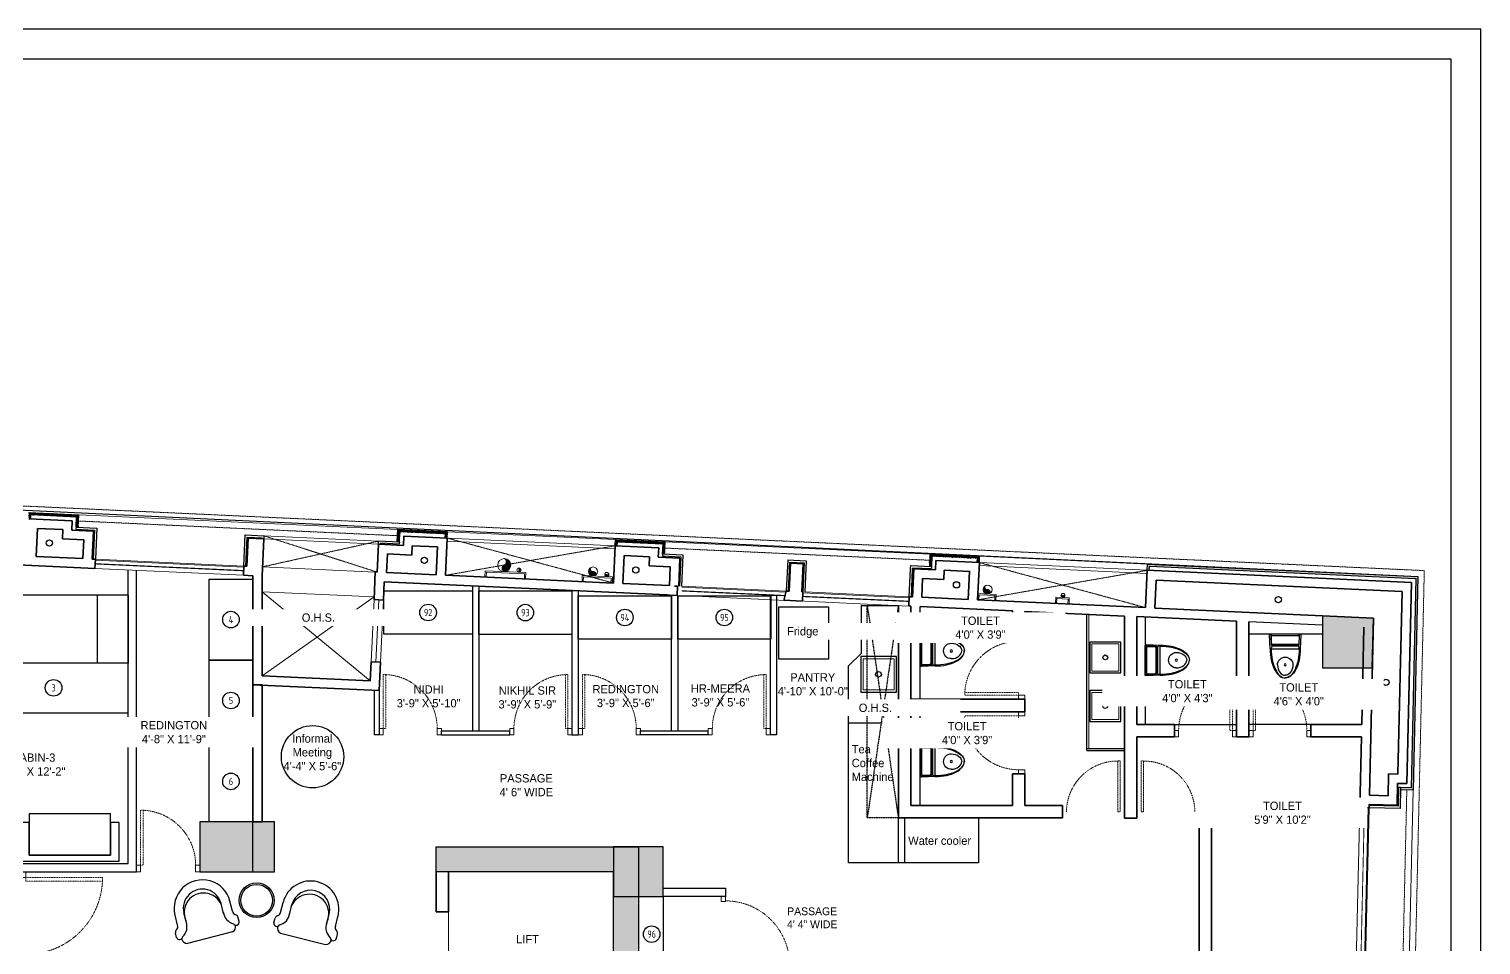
# Model space of a CAD drawing. Header units: millimetres. Extents: x 2165 to 3229, y 834 to 2305.
# Drawn here: x 2529 to 3229, y 1864 to 2305 of the extents above; entities that cross this region are included whole.
import ezdxf
from ezdxf.enums import TextEntityAlignment as Align

# ---------------------------------------------------------------- set-up
doc = ezdxf.new("R2010")
doc.units = ezdxf.units.MM
for name, pattern in [('CONTINOUS', [0]), ('DASHED2', [0.375, 0.25, -0.125]), ('DOT2', [0.125, 0, -0.125]), ('HIDDEN', [0.375, 0.25, -0.125]), ('HIDDEN2', [0.1875, 0.125, -0.0625])]:
    doc.linetypes.add(name, pattern=pattern)
for name, color, linetype, lineweight in [('-P-CIVIL', 7, 'Continuous', 0), ('-P-SSP', 230, 'Continuous', 0), ('COL HATCH', 50, 'Continuous', 9), ('FUR', 12, 'Continuous', 30), ('g-dot', 3, 'HIDDEN', 9), ('g-dw', 3, 'Continuous', 5), ('GLASS', 174, 'Continuous', 30), ('GYPSUM PARTITION', 33, 'Continuous', 30), ('text', 5, 'Continuous', 0), ('WALL', 7, 'Continuous', 35), ('WIN', 144, 'Continuous', 15)]:
    doc.layers.add(name, color=color, linetype=linetype, lineweight=lineweight)
doc.layers.add('-P-DWS', color=150, linetype='CONTINOUS', lineweight=0, true_color=0x007fff)
for name, color, linetype in [('BH', 6, 'Continuous'), ('CLADDING', 155, 'Continuous'), ('FILL', 253, 'Continuous'), ('HOLE', 7, 'Continuous'), ('LIFT', 222, 'Continuous'), ('STONE', 20, 'Continuous'), ('STR. COL', 222, 'Continuous'), ('TREE', 7, 'Continuous')]:
    doc.layers.add(name, color=color, linetype=linetype)
doc.layers.add('HATCH', color=7, linetype='Continuous', true_color=0x62653e)
doc.styles.add('VIBRANT', font='BKANT.TTF')
doc.styles.add('YQ_TEXT', font='SUPEROS.SHX', dxfattribs={"width": 0.8, "bigfont": 'HZDX.SHX'})
pattern_1 = [(33.403178, (-6688.7682, 2081.3902), (0.455201642, 0.899119828), [1.25, -0.25, 0, -0.25])]

# ---------------------------------------------------------------- blocks, each defined once
blk = doc.blocks.new('door 750')
at = {"layer": 'g-dot', "color": 250, "linetype": 'HIDDEN2', "lineweight": 5}
blk.add_lwpolyline([(120, 80), (770, 80), (770, 50), (120, 50)], close=True, dxfattribs=at)
at = {"layer": 'g-dot', "color": 250, "linetype": 'DOT2', "lineweight": 5, "ltscale": 0.05}
blk.add_arc((120, 50), 650, 2.6454, 90, dxfattribs=at)
at = {"layer": 'g-dw'}
for points in [[(43, 700), (120, 700), (120, 750), (43, 750)], [(43, 0), (120, 0), (120, 50), (43, 50)]]:
    blk.add_lwpolyline(points, close=True, dxfattribs=at)
blk = doc.blocks.new('*U8')
h = blk.add_hatch(color=256)
h.dxf.hatch_style = 1
h.paths.add_polyline_path([(6915.67, 3394.8, 0.414214), (6918.82, 3391.65, 0.414214), (6921.97, 3394.8, -0.645735), (6918.82, 3394.8, 0.645735)])
at = {"elevation": 0}
blk.add_lwpolyline([(6915.67, 3394.8, -0.645735), (6918.82, 3394.8, 0.645735), (6921.97, 3394.8, 0)], format="xyb", dxfattribs=at)
blk.add_circle((6918.82, 3394.8, 0), 3.15)
blk.add_arc((6917.24, 3394.09, 0), 1.73, 24.29652, 155.70348)
blk = doc.blocks.new('*U10')
h = blk.add_hatch(color=256)
h.dxf.hatch_style = 1
h.paths.add_polyline_path([(55, 30, 0.414214), (80, 55, 0.414214), (55, 81, -0.645735), (55, 55, 0.645735)])
at = {"elevation": 0}
blk.add_lwpolyline([(55, 30, -0.645735), (55, 55, 0.645735), (55, 81, 0)], format="xyb", dxfattribs=at)
blk.add_circle((55, 55), 25.4)
blk.add_arc((61, 43), 13.9, 114.2965, 245.7035)
blk = doc.blocks.new('*U21')
at = {"layer": '-P-CIVIL', "linetype": 'ByBlock'}
for p, q in [((6936.43, 3405.77, 0), (6926.71, 3405.77, 0)), ((6926.71, 3405.77, 0), (6926.71, 3403.77, 0)), ((6936.43, 3403.77, 0), (6926.71, 3403.77, 0)), ((6936.04, 3405.37, 0), (6927.1, 3405.37, 0)), ((6927.1, 3405.37, 0), (6927.1, 3403.77, 0)), ((6936.04, 3405.37, 0), (6936.04, 3403.77, 0)), ((6936.43, 3405.77, 0), (6936.43, 3403.77, 0))]:
    blk.add_line(p, q, dxfattribs=at)
blk = doc.blocks.new('*U22')
at = {"layer": '-P-CIVIL', "linetype": 'ByBlock'}
for p, q in [((6940.78, 3405.77, 0), (6927.67, 3405.77, 0)), ((6927.67, 3405.77, 0), (6927.67, 3403.77, 0)), ((6940.78, 3403.77, 0), (6927.67, 3403.77, 0)), ((6940.39, 3405.37, 0), (6928.07, 3405.37, 0)), ((6928.07, 3405.37, 0), (6928.07, 3403.77, 0)), ((6940.39, 3405.37, 0), (6940.39, 3403.77, 0)), ((6940.78, 3405.77, 0), (6940.78, 3403.77, 0))]:
    blk.add_line(p, q, dxfattribs=at)
blk = doc.blocks.new('zw$E1EC')
at = {"layer": 'FUR'}
for p, q in [((1057, 576, -686), (529, 710, -686)), ((402, 639, -686), (389, 587, -686)), ((412, 497, -686), (383, 380, -686)), ((517, 471, -686), (487, 353, -686)), ((953, 360, -686), (923, 242, -686)), ((1135, 453, -686), (1122, 401, -686)), ((1058, 333, -686), (1028, 216, -686))]:
    blk.add_line(p, q, dxfattribs=at)
for centre, radius, start, end in [((527, 642, -686), 68.5, 87.7983, 166.6913), ((424, 578, -686), 36, 165.7349, 228.1487), ((367, 515, -686), 48.6, 338.1524, 48.1487), ((437, 630, -686), 36, 1.0688, 165.7349), ((367, 515, -686), 157, 338.1524, 47.579), ((1026, 515, -686), 68.5, 344.7785, 63.6716), ((705, 298, -686), 333, 165.7349, 345.7349), ((705, 298, -686), 225, 165.7349, 345.7349), ((718, 348, -686), 228, 156.0574, 336.6815), ((1106, 327, -686), 157, 103.8909, 173.3175), ((1106, 327, -686), 48.6, 103.3212, 173.3175), ((1100, 462, -686), 36, 345.7349, 150.4011), ((1087, 410, -686), 36, 283.3212, 345.7349)]:
    blk.add_arc(centre, radius, start, end, dxfattribs=at)
blk = doc.blocks.new('zw$333D')
at = {"layer": 'FUR'}
for p, q in [((-314, -186, -686), (214, -52, -686)), ((341, -123, -686), (354, -175, -686)), ((-392, -310, -686), (-379, -362, -686)), ((226, -292, -686), (256, -409, -686)), ((331, -265, -686), (360, -383, -686)), ((-315, -429, -686), (-285, -547, -686)), ((-210, -403, -686), (-180, -520, -686))]:
    blk.add_line(p, q, dxfattribs=at)
for centre, radius, start, end in [((216, -121, -686), 68.5, 13.3087, 92.2017), ((376, -247, -686), 157, 132.421, 201.8476), ((306, -132, -686), 36, 14.2651, 178.9312), ((-357, -301, -686), 36, 29.5989, 194.2651), ((-283, -248, -686), 68.5, 116.3284, 195.2215), ((-363, -435, -686), 157, 6.6825, 76.1091), ((25, -415, -686), 228, 203.3185, 23.9426), ((376, -247, -686), 48.6, 131.8513, 201.8476), ((319, -184, -686), 36, 311.8513, 14.2651), ((-344, -353, -686), 36, 194.2651, 256.6788), ((-363, -435, -686), 48.6, 6.6825, 76.6788), ((38, -465, -686), 333, 194.2651, 14.2651), ((38, -465, -686), 225, 194.2651, 14.2651)]:
    blk.add_arc(centre, radius, start, end, dxfattribs=at)
blk = doc.blocks.new('*U19')
at = {"layer": '-P-CIVIL', "linetype": 'ByBlock'}
for p, q in [((6942.03, 3405.77, 0), (6936.13, 3405.77, 0)), ((6936.13, 3405.77, 0), (6936.13, 3403.77, 0)), ((6942.03, 3403.77, 0), (6936.13, 3403.77, 0)), ((6941.63, 3405.37, 0), (6936.52, 3405.37, 0)), ((6936.52, 3405.37, 0), (6936.52, 3403.77, 0)), ((6941.63, 3405.37, 0), (6941.63, 3403.77, 0)), ((6942.03, 3405.77, 0), (6942.03, 3403.77, 0))]:
    blk.add_line(p, q, dxfattribs=at)
blk = doc.blocks.new('*U20')
at = {"layer": '-P-CIVIL', "linetype": 'ByBlock'}
for p, q in [((6936.63, 3405.77, 0), (6932.25, 3405.77, 0)), ((6932.25, 3405.77, 0), (6932.25, 3403.77, 0)), ((6936.63, 3403.77, 0), (6932.25, 3403.77, 0)), ((6936.24, 3405.37, 0), (6932.64, 3405.37, 0)), ((6932.64, 3405.37, 0), (6932.64, 3403.77, 0)), ((6936.24, 3405.37, 0), (6936.24, 3403.77, 0)), ((6936.63, 3405.77, 0), (6936.63, 3403.77, 0))]:
    blk.add_line(p, q, dxfattribs=at)
blk = doc.blocks.new('SERGS')
at = {"layer": 'FUR'}
for points in [[(133198.18, -7371.95), (133198.43, -7365.24, 0.424878), (133197.84, -7364.63), (133190.93, -7364.63), (133184.02, -7364.63, 0.424878), (133183.43, -7365.24), (133183.67, -7371.95)], [(133194.64, -7379.67, 0.415839), (133190.93, -7375.93, 0.415839), (133187.21, -7379.67)]]:
    blk.add_lwpolyline(points, format="xyb", dxfattribs=at)
for points in [[(133190.93, -7370.35), (133184.81, -7370.35, -0.403629), (133184.12, -7369.69), (133183.97, -7365.51, -0.424878), (133184.56, -7364.9), (133190.93, -7364.9), (133197.3, -7364.9, -0.424878), (133197.88, -7365.51), (133197.73, -7369.69, -0.403629), (133197.04, -7370.35)], [(133190.93, -7365.43), (133184.84, -7365.43, 0.424878), (133184.25, -7366.04), (133184.37, -7369.25, 0.403629), (133184.96, -7369.82), (133190.93, -7369.82), (133196.89, -7369.82, 0.403629), (133197.48, -7369.25), (133197.6, -7366.04, 0.424878), (133197.01, -7365.43)], [(133190.93, -7371.95), (133184.2, -7371.95, -0.108231), (133184.42, -7370.62), (133190.93, -7370.62), (133197.43, -7370.62, -0.108231), (133197.65, -7371.95)]]:
    blk.add_lwpolyline(points, format="xyb", close=True, dxfattribs=at)
blk.add_circle((133190.93, -7379.65), 0.531, dxfattribs=at)
for start, end in [(90, 180.31842), (359.68158, 90)]:
    blk.add_arc((133190.93, -7379.65), 3.72, start, end, dxfattribs=at)
for centre, major_axis, ratio, start_param in [((133190.93, -7371.95), (0, 14.05), 0.516453, 1.570796), ((133190.93, -7371.95), (0, 14), 0.480461, 1.570796), ((133190.93, -7379.63), (0, 5.06), 0.733832, 1.578936)]:
    blk.add_ellipse(centre, major_axis=major_axis, ratio=ratio, start_param=start_param, end_param=3.141593, dxfattribs=at)
at = {"layer": 'FUR', "extrusion": (0, 0, -1)}
for centre, major_axis, ratio, start_param in [((133190.93, -7371.95), (0, 14), 0.480461, 1.570796), ((133190.93, -7371.95), (0, 14.05), 0.516453, 1.570796), ((133190.93, -7379.63), (0, 5.06), 0.733832, 1.578936)]:
    blk.add_ellipse(centre, major_axis=major_axis, ratio=ratio, start_param=start_param, end_param=3.141593, dxfattribs=at)

msp = doc.modelspace()

# ---------------------------------------------------------------- hatches: boundary and pattern name
at = {"layer": 'COL HATCH'}
h = msp.add_hatch(color=256, dxfattribs=at)
h.dxf.hatch_style = 1
h.paths.add_polyline_path([(3152.42, 1997.48), (3176.43, 1997.48), (3176.98, 2021.48), (3152.42, 2022.61)])
h = msp.add_hatch(color=256, dxfattribs=at)
h.dxf.hatch_style = 1
h.paths.add_polyline_path([(2646.9, 1899.17), (2646.9, 1923.17), (2610.9, 1923.17), (2610.9, 1899.17)])
h = msp.add_hatch(color=256, dxfattribs=at)
h.dxf.hatch_style = 1
h.paths.add_polyline_path([(2810.4, 1887.17), (2834.4, 1887.17), (2834.4, 1911.17), (2810.4, 1911.17)])
h = msp.add_hatch(color=256, dxfattribs=at)
h.dxf.hatch_style = 1
h.paths.add_polyline_path([(2810.4, 1887.17), (2834.4, 1887.17), (2834.4, 1911.17), (2810.4, 1911.17)])
at = {"layer": 'FILL'}
h = msp.add_hatch(color=256, dxfattribs=at)
h.dxf.hatch_style = 1
h.paths.add_polyline_path([(2724.9, 1911.17), (2810.4, 1911.17), (2810.4, 1899.17), (2724.9, 1899.17)])
h = msp.add_hatch(color=256, dxfattribs=at)
h.dxf.hatch_style = 1
h.paths.add_polyline_path([(2822.4, 1911.17), (2822.4, 1725.17), (2810.4, 1725.17), (2810.4, 1911.17)])
at = {"layer": 'HATCH'}
h = msp.add_hatch(dxfattribs=at)
h.set_pattern_fill('ANSI36', color=256, scale=4, angle=351.0415)
h.set_pattern_definition(pattern_1)
h.paths.add_polyline_path([(2551.18, 2065.33), (2552.18, 2065.28), (2552.46, 2071.28), (2528.48, 2072.38), (2528.35, 2069.38), (2529.34, 2069.34), (2529.44, 2071.34), (2551.41, 2070.32)])
h = msp.add_hatch(dxfattribs=at)
h.set_pattern_fill('ANSI36', color=256, scale=4, angle=351.0415)
h.set_pattern_definition(pattern_1)
h.paths.add_polyline_path([(2706.12, 2058.19), (2707.12, 2058.14), (2707.35, 2063.14), (2729.32, 2062.12), (2729.23, 2060.13), (2730.23, 2060.08), (2730.37, 2063.08), (2706.39, 2064.18)])
h = msp.add_hatch(dxfattribs=at)
h.set_pattern_fill('ANSI36', color=256, scale=4, angle=351.0415)
h.set_pattern_definition(pattern_1)
h.paths.add_polyline_path([(2834.07, 2052.29), (2835.07, 2052.25), (2835.34, 2058.24), (2811.37, 2059.34), (2811.23, 2056.35), (2812.23, 2056.3), (2812.32, 2058.3), (2834.3, 2057.29)])
h = msp.add_hatch(dxfattribs=at)
h.set_pattern_fill('ANSI36', color=256, scale=4, angle=351.0415)
h.set_pattern_definition(pattern_1)
h.paths.add_polyline_path([(2962.78, 2046.36), (2963.78, 2046.32), (2964.01, 2051.31), (2985.98, 2050.3), (2985.89, 2048.3), (2986.89, 2048.25), (2987.03, 2051.25), (2963.05, 2052.36)])
h = msp.add_hatch(dxfattribs=at)
h.set_pattern_fill('ANSI36', color=256, scale=4, angle=351.0415)
h.set_pattern_definition([(34.7235616, (-8839.4057, 1176.846), (0.434362353, 0.909370302), [1.25, -0.25, 0, -0.25])])
h.paths.add_polyline_path([(3190.11, 1939.71), (3190.08, 1938.71), (3196.08, 1938.57), (3198.44, 2041.51), (3067.99, 2047.52), (3067.85, 2044.52), (3068.85, 2044.48), (3068.95, 2046.47), (3197.42, 2040.55), (3195.11, 1939.59)])

# ---------------------------------------------------------------- linework, layer by layer
at = {"linetype": 'Continuous', "lineweight": 30, "elevation": 0}
msp.add_lwpolyline([(3214.4, 2291.04), (2179.24, 2291.04), (2179.24, 848.7), (3214.4, 848.7)], close=True, dxfattribs=at)
at = {"layer": 'BH'}
for centre in [(2721, 2024.15), (2767.89, 2024.11), (2815.89, 2021.74), (2863.89, 2021.74), (2540.34, 1987.83), (2625.9, 1981.74), (2625.9, 1942.71), (2828.83, 1869.09)]:
    msp.add_circle(centre, 4, dxfattribs=at)
at = {"layer": 'CLADDING'}
for p, q in [((2528.48, 2072.38, 0), (2552.46, 2071.28, 0)), ((2529.34, 2069.34, 0), (2529.44, 2071.34, 0)), ((2529.44, 2071.34, 0), (2551.41, 2070.32, 0)), ((2551.18, 2065.33, 0), (2551.41, 2070.32, 0)), ((2552.18, 2065.28, 0), (2552.46, 2071.28, 0)), ((2706.12, 2058.19, 0), (2706.39, 2064.18, 0)), ((2730.37, 2063.08, 0), (2706.39, 2064.18, 0)), ((2707.12, 2058.14, 0), (2707.35, 2063.14, 0)), ((2729.32, 2062.12, 0), (2707.35, 2063.14, 0)), ((2729.23, 2060.13, 0), (2729.32, 2062.12, 0)), ((2730.23, 2060.08, 0), (2730.37, 2063.08, 0)), ((2811.23, 2056.35, 0), (2811.37, 2059.34, 0)), ((2811.37, 2059.34, 0), (2835.34, 2058.24, 0)), ((2812.23, 2056.3, 0), (2812.32, 2058.3, 0)), ((2812.32, 2058.3, 0), (2834.3, 2057.29, 0)), ((2834.07, 2052.29, 0), (2834.3, 2057.29, 0)), ((2835.07, 2052.25, 0), (2835.34, 2058.24, 0)), ((3067.85, 2044.52, 0), (3067.99, 2047.52, 0)), ((3067.99, 2047.52, 0), (3198.44, 2041.51, 0)), ((3068.85, 2044.48, 0), (3068.95, 2046.47, 0)), ((3068.95, 2046.47, 0), (3197.42, 2040.55, 0)), ((3197.42, 2040.55, 0), (3195.11, 1939.59, 0)), ((3198.44, 2041.51, 0), (3196.08, 1938.57, 0)), ((3196.08, 1938.57, 0), (3190.08, 1938.71, 0)), ((3195.11, 1939.59, 0), (3190.11, 1939.71, 0))]:
    msp.add_line(p, q, dxfattribs=at)
at = {"layer": 'CLADDING', "color": 32, "lineweight": -3}
for p, q in [((2551.18, 2065.33, 0), (2551.14, 2064.33, 0)), ((2707.12, 2058.14, 0), (2707.07, 2057.14, 0)), ((2834.07, 2052.29, 0), (2834.02, 2051.29, 0)), ((2963.78, 2046.32, 0), (2963.73, 2045.32, 0)), ((3190.11, 1939.71, 0), (3189.11, 1939.73, 0))]:
    msp.add_line(p, q, dxfattribs=at)
at = {"layer": 'CLADDING', "elevation": 0}
for points in [[(2986.89, 2048.25), (2987.03, 2051.25), (2963.05, 2052.36), (2962.78, 2046.36)], [(2985.89, 2048.3), (2985.98, 2050.3), (2964.01, 2051.31), (2963.78, 2046.32)]]:
    msp.add_lwpolyline(points, dxfattribs=at)
at = {"layer": 'Defpoints', "color": 1, "linetype": 'Continuous', "lineweight": -3, "elevation": 0}
msp.add_lwpolyline([(3228.84, 2305.48), (2164.8, 2305.48), (2164.8, 834.25), (3228.84, 834.25)], close=True, dxfattribs=at)
at = {"layer": 'FUR'}
for p, q in [((2576.28, 2032.6, 0), (2480.28, 2032.6, 0)), ((2958.32, 1982.33, 0), (2958.32, 2027.05, 0)), ((3038.66, 1957.66, 0), (3038.66, 2023.31, 0)), ((3116.92, 2013.95, 0), (3152.42, 2013.95, 0)), ((2958.32, 1931.06, 0), (2958.32, 1976.3, 0)), ((2923.7, 1970.9, 0), (2947.82, 1970.9, 0)), ((3038.66, 1958.66, 0), (3056.86, 1958.66, 0)), ((3038.66, 1957.66, 0), (3056.86, 1957.66, 0))]:
    msp.add_line(p, q, dxfattribs=at)
at = {"layer": 'FUR', "lineweight": 0}
msp.add_line((3039.66, 1958.66, 0), (3039.66, 2023.29, 0), dxfattribs=at)
at = {"layer": 'FUR', "elevation": 0}
for points in [[(2615.4, 2001.24), (2615.4, 2040.24), (2636.4, 2040.24), (2636.4, 2001.24)], [(2742.39, 2013.65), (2699.61, 2013.65), (2699.61, 2034.65), (2742.39, 2034.65)], [(2790.39, 2013.61), (2745.39, 2013.61), (2745.39, 2034.61), (2790.39, 2034.61)], [(2838.39, 2011.24), (2793.39, 2011.24), (2793.39, 2032.24), (2838.38, 2032.16)], [(2886.39, 2011.24), (2841.39, 2011.24), (2841.39, 2032.24), (2886.39, 2032.24)], [(2890.13, 2026.83), (2914.13, 2026.83), (2914.13, 2001.7), (2890.13, 2001.7)], [(3040.17, 1995), (3055.1, 1995), (3055.1, 2009.93), (3040.17, 2009.93)], [(3048.81, 2002.46), (3048.46, 2001.64), (3047.64, 2001.29), (3046.75, 2001.64), (3046.4, 2002.46), (3046.75, 2003.34), (3047.64, 2003.7), (3048.46, 2003.34)], [(2576.28, 1999.8), (2504.4, 1999.8), (2504.4, 1975.86), (2576.28, 1975.86)], [(2615.4, 1962.24), (2615.4, 2001.24), (2636.4, 2001.24), (2636.4, 1962.24)], [(2929.7, 1985.77), (2946.86, 1985.77), (2946.86, 2002.92), (2929.7, 2002.92)], [(2939.63, 1994.34), (2939.23, 1993.4), (2938.28, 1992.99), (2937.27, 1993.4), (2936.86, 1994.34), (2937.27, 1995.35), (2938.28, 1995.76), (2939.23, 1995.35)], [(3040.17, 1971.61), (3055.1, 1971.61), (3055.1, 1986.55), (3040.17, 1986.55)], [(3048.81, 1979.08), (3048.46, 1978.26), (3047.64, 1977.9), (3046.75, 1978.26), (3046.4, 1979.08), (3046.75, 1979.96), (3047.64, 1980.32), (3048.46, 1979.96)], [(2615.4, 1923.17), (2615.4, 1962.24), (2636.4, 1962.24), (2636.4, 1923.17)], [(2567.72, 1927.16), (2528.52, 1927.16), (2528.52, 1907.13), (2567.72, 1907.13)], [(2567.72, 1927.16), (2528.52, 1927.16), (2528.52, 1907.13), (2567.72, 1907.13)], [(2567.72, 1927.16), (2528.52, 1927.16), (2528.52, 1907.13), (2567.72, 1907.13)], [(2528.52, 1922.84), (2524.21, 1922.84), (2524.21, 1904.22), (2572.03, 1904.22), (2572.03, 1922.84), (2567.72, 1922.84), (2567.72, 1907.13), (2528.52, 1907.13)]]:
    msp.add_lwpolyline(points, close=True, dxfattribs=at)
for points in [[(2576.27, 2032.6), (2576.28, 2032.6), (2576.28, 1999.8), (2561.56, 1999.8), (2561.56, 2032.6)], [(2929.82, 2027.53), (2929.82, 2004.39), (2923.7, 1998.44)], [(2929.82, 2027.53), (2947.82, 2027.53), (2947.78, 1903.53)], [(3066.86, 2022), (3066.86, 1970.14)], [(2947.82, 1903.53), (2923.7, 1903.53), (2923.7, 1998.44)], [(2950.82, 1925.09), (2986.55, 1925.09), (2986.55, 1903.51), (2983.01, 1903.51), (2950.82, 1903.53)], [(2834.4, 1887.17), (2834.4, 1851)]]:
    msp.add_lwpolyline(points, dxfattribs=at)
at = {"layer": 'FUR', "lineweight": 0, "elevation": 0}
for points in [[(3041.11, 1995.94), (3054.16, 1995.94), (3054.16, 2008.99), (3041.11, 2008.99)], [(2930.78, 1986.85), (2945.78, 1986.85), (2945.78, 2001.84), (2930.78, 2001.84)], [(3041.11, 1972.55), (3054.16, 1972.55), (3054.16, 1985.61), (3041.11, 1985.61)]]:
    msp.add_lwpolyline(points, close=True, dxfattribs=at)
at = {"layer": 'FUR', "lineweight": -2}
msp.add_circle((2665.25, 1954.61, 0), 15.04, dxfattribs=at)
at = {"layer": 'FUR'}
for radius in [8.4, 7.64]:
    msp.add_circle((2638.28, 1885.45, 0), radius, dxfattribs=at)
at = {"layer": 'g-dot', "color": 250, "linetype": 'HIDDEN2', "lineweight": 5, "elevation": 0}
for points in [[(3053.66, 1928.12), (3053.7, 1952.57), (3054.89, 1952.57), (3054.86, 1928.12)], [(3066.08, 1928.12), (3066.08, 1952.57), (3064.88, 1952.57), (3064.88, 1928.12)]]:
    msp.add_lwpolyline(points, close=True, dxfattribs=at)
at = {"layer": 'g-dot', "color": 250, "linetype": 'DOT2', "lineweight": 5, "ltscale": 0.05}
for centre, radius, start, end in [((3053.58, 1927.88, 0), 24.67, 89.73294, 179.44318), ((3066.19, 1927.91, 0), 24.64, 0.49261, 90.25781), ((2864.42, 1854.17, 0), 30.96, 1.25351, 90.03173)]:
    msp.add_arc(centre, radius, start, end, dxfattribs=at)
at = {"layer": 'g-dw', "elevation": 0}
msp.add_lwpolyline([(2862.4, 1884.77), (2864.4, 1884.77), (2864.4, 1887.17), (2862.4, 1887.17)], close=True, dxfattribs=at)
at = {"layer": 'GLASS'}
for p, q in [((2727.39, 1965.17, 0), (2727.39, 1967.17, 0)), ((2727.39, 1967.17, 0), (2760.39, 1967.17, 0)), ((2727.39, 1965.17, 0), (2760.39, 1965.17, 0)), ((2760.39, 1965.17, 0), (2760.39, 1967.17, 0)), ((2823.39, 1965.17, 0), (2823.39, 1967.17, 0)), ((2823.39, 1967.17, 0), (2856.09, 1967.17, 0)), ((2856.09, 1965.17, 0), (2823.39, 1965.17, 0)), ((2856.09, 1965.17, 0), (2856.09, 1967.17, 0))]:
    msp.add_line(p, q, dxfattribs=at)
at = {"layer": 'GYPSUM PARTITION'}
for p, q in [((2576.28, 1903.17, 0), (2576.28, 2044.65, 0)), ((2580.28, 1899.17, 0), (2580.28, 2044.47, 0)), ((2742.39, 2037.02, 0), (2742.39, 1967.17, 0)), ((2745.39, 2036.83, 0), (2745.39, 1967.17, 0)), ((2790.39, 2034.65, 0), (2790.39, 1965.17, 0)), ((2793.39, 2034.47, 0), (2793.39, 1965.17, 0)), ((2838.39, 1967.17, 0), (2838.39, 2032.3, 0)), ((2841.39, 2032.02, 0), (2841.39, 1967.17, 0)), ((2741.2, 1967.17, 0), (2745.2, 1967.17, 0)), ((2790.39, 1965.17, 0), (2793.39, 1965.17, 0)), ((2516.16, 1899.17, 0), (2580.28, 1899.17, 0)), ((2520.16, 1903.17, 0), (2576.28, 1903.17, 0))]:
    msp.add_line(p, q, dxfattribs=at)
at = {"layer": 'GYPSUM PARTITION', "color": 66}
msp.add_line((2636.4, 1899.17, 0), (2636.4, 1989.32, 0), dxfattribs=at)
at = {"layer": 'GYPSUM PARTITION', "elevation": 0}
for points in [[(2886.09, 2032.56), (2889.09, 2032.56), (2889.09, 1965.17), (2886.09, 1965.17)], [(2695.14, 1986.67), (2697.39, 1986.51), (2697.39, 1965.17), (2695.14, 1965.12)], [(2950.79, 1903.53), (2947.82, 1903.53), (2947.82, 1925.09), (2950.79, 1925.09)], [(2864.4, 1887.17), (2834.4, 1887.17), (2834.4, 1891.3), (2864.4, 1891.3)]]:
    msp.add_lwpolyline(points, close=True, dxfattribs=at)
at = {"layer": 'HOLE'}
for centre in [(2538.32, 2057.66, 0), (2719.22, 2049.33, 0), (2821.2, 2044.63, 0), (2975.88, 2037.5, 0), (3131.15, 2030.34, 0), (3183.02, 1990.47, 0)]:
    msp.add_circle(centre, 1.5, dxfattribs=at)
at = {"layer": 'LIFT', "elevation": 0}
msp.add_lwpolyline([(2810.4, 1899.17), (2724.9, 1899.17), (2724.9, 1911.17), (2822.4, 1911.17), (2822.4, 1725.17), (2724.9, 1725.17), (2724.9, 1737.17), (2810.4, 1737.17)], close=True, dxfattribs=at)
at = {"layer": 'STONE', "color": 32}
for p, q in [((2551.14, 2064.33, 0), (2560.13, 2063.91, 0)), ((2551.18, 2065.33, 0), (2561.17, 2064.87, 0)), ((2560.13, 2063.91, 0), (2559.48, 2049.93, 0)), ((2561.17, 2064.87, 0), (2560.48, 2049.88, 0)), ((2632.12, 2046.58, 0), (2632.81, 2061.57, 0)), ((2632.81, 2061.57, 0), (2641.8, 2061.15, 0)), ((2633.12, 2046.54, 0), (2633.76, 2060.52, 0)), ((2633.76, 2060.52, 0), (2640.75, 2060.2, 0)), ((2640.75, 2060.2, 0), (2640.73, 2059.7, 0)), ((2641.8, 2061.15, 0), (2641.73, 2059.65, 0)), ((2697.06, 2057.1, 0), (2697.13, 2058.6, 0)), ((2707.12, 2058.14, 0), (2697.13, 2058.6, 0)), ((2698.06, 2057.06, 0), (2698.08, 2057.56, 0)), ((2707.07, 2057.14, 0), (2698.08, 2057.56, 0)), ((2844.06, 2051.83, 0), (2834.07, 2052.29, 0)), ((2843.01, 2050.88, 0), (2834.02, 2051.29, 0)), ((2842.37, 2036.89, 0), (2843.01, 2050.88, 0)), ((2843.37, 2036.85, 0), (2844.06, 2051.83, 0)), ((2894.43, 2049.51, 0), (2893.74, 2034.53, 0)), ((2894.43, 2049.51, 0), (2903.42, 2049.1, 0)), ((2895.38, 2048.47, 0), (2894.73, 2034.48, 0)), ((2895.38, 2048.47, 0), (2902.37, 2048.14, 0)), ((2902.37, 2048.14, 0), (2901.73, 2034.16, 0)), ((2903.42, 2049.1, 0), (2902.73, 2034.11, 0))]:
    msp.add_line(p, q, dxfattribs=at)
at = {"layer": 'STONE', "color": 32, "elevation": 0}
for points in [[(2953.1, 2031.79), (2953.72, 2045.28), (2953.79, 2046.78), (2963.78, 2046.32)], [(2954.09, 2031.75), (2954.72, 2045.23), (2954.74, 2045.73), (2963.73, 2045.32)], [(3190.11, 1939.71), (3189.88, 1929.71), (3174.88, 1930.06)], [(3189.11, 1939.73), (3188.9, 1930.73), (3174.9, 1931.06)]]:
    msp.add_lwpolyline(points, dxfattribs=at)
at = {"layer": 'STR. COL', "elevation": 0}
for points in [[(3152.42, 1997.48), (3176.43, 1997.48), (3176.98, 2021.48), (3152.42, 2022.61)], [(2646.9, 1899.17), (2646.9, 1923.17), (2610.9, 1923.17), (2610.9, 1899.17)], [(2810.4, 1887.17), (2834.4, 1887.17), (2834.4, 1911.17), (2810.4, 1911.17)], [(2810.4, 1887.17), (2834.4, 1887.17), (2834.4, 1911.17), (2810.4, 1911.17)]]:
    msp.add_lwpolyline(points, close=True, dxfattribs=at)
at = {"layer": 'TREE', "color": 22, "linetype": 'DASHED2', "ltscale": 0.5}
for p, q in [((2947.82, 2027.53, 0), (2932.82, 1925.09, 0)), ((2932.82, 2027.53, 0), (2947.82, 1925.09, 0))]:
    msp.add_line(p, q, dxfattribs=at)
at = {"layer": 'TREE'}
for p, q in [((3081.01, 1970.14, 0), (3110.95, 1970.14, 0)), ((3146.86, 1970.14, 0), (3116.92, 1970.14, 0)), ((2953.82, 1931.06, 0), (2953.82, 1960.37, 0))]:
    msp.add_line(p, q, dxfattribs=at)
at = {"layer": 'TREE', "color": 22, "linetype": 'DASHED2', "ltscale": 0.5, "elevation": 0}
msp.add_lwpolyline([(2932.82, 2027.53), (2947.82, 2027.53), (2947.82, 1925.09), (2932.82, 1925.09)], close=True, dxfattribs=at)
at = {"layer": 'WALL', "lineweight": -3}
msp.add_line((2308.84, 2083.89, 0), (3198.44, 2041.51, 0), dxfattribs=at)
at = {"layer": 'WALL'}
for p, q in [((2528.35, 2069.38, 0), (2549.32, 2068.42, 0)), ((2549.12, 2063.92, 0), (2549.32, 2068.42, 0)), ((2532.01, 2051.2, 0), (2532.63, 2064.68, 0)), ((2532.63, 2064.68, 0), (2544.88, 2064.12, 0)), ((2544.88, 2064.12, 0), (2544.67, 2059.62, 0)), ((2544.67, 2059.62, 0), (2554.9, 2059.15, 0)), ((2549.12, 2063.92, 0), (2559.6, 2063.44, 0)), ((2554.9, 2059.15, 0), (2554.49, 2050.16, 0)), ((2559.6, 2063.44, 0), (2558.98, 2049.95, 0)), ((2633.62, 2046.51, 0), (2634.24, 2060, 0)), ((2634.24, 2060, 0), (2641.73, 2059.65, 0)), ((2641.73, 2059.65, 0), (2640.9, 2041.67, 0)), ((2709.05, 2056.55, 0), (2709.25, 2061.05, 0)), ((2730.23, 2060.08, 0), (2709.25, 2061.05, 0)), ((2560.27, 2045.39, 0), (2413.32, 2052.16, 0)), ((2697.06, 2057.1, 0), (2696.44, 2043.62, 0)), ((2709.05, 2056.55, 0), (2697.06, 2057.1, 0)), ((2701.35, 2052.4, 0), (2700.93, 2043.41, 0)), ((2713.08, 2051.86, 0), (2701.35, 2052.4, 0)), ((2713.28, 2056.36, 0), (2713.08, 2051.86, 0)), ((2725.53, 2055.79, 0), (2713.28, 2056.36, 0)), ((2724.91, 2042.31, 0), (2725.53, 2055.79, 0)), ((2811.23, 2056.35, 0), (2832.21, 2055.38, 0)), ((2832, 2050.89, 0), (2832.21, 2055.38, 0)), ((2554.49, 2050.16, 0), (2532.01, 2051.2, 0)), ((2560.48, 2049.88, 0), (2558.98, 2049.95, 0)), ((2560.48, 2049.88, 0), (2560.27, 2045.39, 0)), ((2632.12, 2046.58, 0), (2631.91, 2042.09, 0)), ((2632.12, 2046.58, 0), (2633.62, 2046.51, 0)), ((2814.9, 2038.16, 0), (2815.52, 2051.65, 0)), ((2815.52, 2051.65, 0), (2827.76, 2051.08, 0)), ((2827.76, 2051.08, 0), (2827.56, 2046.59, 0)), ((2827.56, 2046.59, 0), (2837.79, 2046.11, 0)), ((2832, 2050.89, 0), (2842.49, 2050.4, 0)), ((2837.79, 2046.11, 0), (2837.37, 2037.12, 0)), ((2842.49, 2050.4, 0), (2841.87, 2036.92, 0)), ((2895.23, 2034.46, 0), (2895.86, 2047.94, 0)), ((2895.86, 2047.94, 0), (2901.85, 2047.67, 0)), ((2901.85, 2047.67, 0), (2901.23, 2034.18, 0)), ((2955.22, 2045.21, 0), (2954.59, 2031.72, 0)), ((2965.7, 2044.73, 0), (2955.22, 2045.21, 0)), ((2965.91, 2049.22, 0), (2965.7, 2044.73, 0)), ((2986.89, 2048.25, 0), (2965.91, 2049.22, 0)), ((2986.06, 2030.27, 0), (2986.89, 2048.25, 0)), ((2636.4, 2041.88, 0), (2631.91, 2042.09, 0)), ((2636.4, 1989.32, 0), (2636.4, 2041.88, 0)), ((2640.9, 2041.67, 0), (2640.9, 1993.62, 0)), ((2694.91, 2030.37, 0), (2695.53, 2043.85, 0)), ((2695.53, 2043.85, 0), (2696.45, 2043.81, 0)), ((2699.4, 2030.16, 0), (2699.81, 2038.96, 0)), ((2836.1, 2032.68, 0), (2699.81, 2038.96, 0)), ((2700.93, 2043.41, 0), (2724.91, 2042.31, 0)), ((2837.37, 2037.12, 0), (2814.9, 2038.16, 0)), ((2959.5, 2040.51, 0), (2959.09, 2031.52, 0)), ((2969.74, 2040.03, 0), (2959.5, 2040.51, 0)), ((2969.94, 2044.53, 0), (2969.74, 2040.03, 0)), ((2982.19, 2043.97, 0), (2969.94, 2044.53, 0)), ((3067.85, 2044.52, 0), (3067.03, 2026.54, 0)), ((3195.38, 2038.65, 0), (3067.85, 2044.52, 0)), ((3072.14, 2039.82, 0), (3071.52, 2026.33, 0)), ((3190.78, 2034.35, 0), (3072.14, 2039.82, 0)), ((3193.15, 1941.64, 0), (3195.38, 2038.65, 0)), ((2841.16, 2032.35, 0), (2834.1, 2032.68, 0)), ((2841.37, 2036.85, 0), (2839.87, 2036.92, 0)), ((2841.37, 2036.85, 0), (2841.16, 2032.35, 0)), ((2892.53, 2030.03, 0), (2893.74, 2034.53, 0)), ((2893.74, 2034.53, 0), (2895.23, 2034.46, 0)), ((2901.73, 2034.11, 0), (2901.23, 2034.14, 0)), ((2901.73, 2034.11, 0), (2901.52, 2029.71, 0)), ((2953.1, 2031.79, 0), (2954.59, 2031.72, 0)), ((2959.09, 2031.52, 0), (2981.57, 2030.48, 0)), ((3188.76, 1946.24, 0), (3190.78, 2034.35, 0)), ((2699.4, 2030.16, 0), (2694.91, 2030.37, 0)), ((2901.52, 2029.71, 0), (2892.54, 2030.08, 0)), ((2986.06, 2030.27, 0), (3067.03, 2026.54, 0)), ((3071.52, 2026.33, 0), (3176.98, 2021.48, 0)), ((3062.89, 2022.18, 0), (3062.89, 1970.14, 0)), ((3110.95, 1964.17, 0), (3110.95, 2019.94, 0)), ((3116.92, 2019.66, 0), (3116.92, 1964.17, 0)), ((3172.38, 2017.17, 0), (3171.31, 1970.14, 0)), ((3176.98, 2021.48, 0), (3175.02, 1936.05, 0)), ((3008.86, 2012.27, 0), (3002.89, 2012.27, 0)), ((2693.1, 1991.22, 0), (2693.53, 2000.4, 0)), ((2698.02, 2000.19, 0), (2693.53, 2000.4, 0)), ((2697.39, 1986.51, 0), (2698.02, 2000.19, 0)), ((2697.39, 1986.51, 0), (2636.4, 1989.32, 0)), ((2693.1, 1991.22, 0), (2640.9, 1993.62, 0)), ((2953.82, 1982.33, 0), (3008.86, 1982.33, 0)), ((3081.01, 1970.14, 0), (3062.89, 1970.14, 0)), ((3081.01, 1970.14, 0), (3081.01, 1964.17, 0)), ((3081.01, 1964.17, 0), (3062.89, 1964.17, 0)), ((3062.89, 1964.17, 0), (3062.89, 1925.06, 0)), ((3171.21, 1964.17, 0), (3170.38, 1930.16, 0)), ((3002.89, 1946.36, 0), (3002.89, 1931.06, 0)), ((3008.86, 1946.36, 0), (3002.89, 1946.36, 0)), ((3008.86, 1946.36, 0), (3008.86, 1931.09, 0)), ((3184.26, 1946.34, 0), (3184.02, 1935.85, 0)), ((3184.26, 1946.34, 0), (3188.76, 1946.24, 0)), ((3188.65, 1941.74, 0), (3188.41, 1931.25, 0)), ((3188.65, 1941.74, 0), (3193.15, 1941.64, 0)), ((3175.02, 1936.05, 0), (3184.02, 1935.85, 0)), ((2953.82, 1931.06, 0), (3002.89, 1931.06, 0)), ((3026.92, 1931.09, 0), (3008.86, 1931.09, 0)), ((3026.92, 1925.09, 0), (3026.92, 1931.09, 0)), ((3092.89, 1931.53, 0), (3092.89, 1835.72, 0)), ((3098.89, 1931.53, 0), (3098.89, 1841.72, 0)), ((3174.88, 1930.06, 0), (3170.38, 1930.16, 0)), ((3174.88, 1930.06, 0), (3174.92, 1931.55, 0)), ((3174.92, 1931.55, 0), (3188.41, 1931.25, 0)), ((2947.82, 1925.09, 0), (3026.92, 1925.09, 0)), ((3056.86, 1925.06, 0), (3062.89, 1925.06, 0)), ((2724.9, 1899.17, 0), (2724.9, 1879.78, 0)), ((2730.9, 1879.78, 0), (2730.9, 1899.17, 0)), ((2724.9, 1879.78, 0), (2730.9, 1879.78, 0))]:
    msp.add_line(p, q, dxfattribs=at)
at = {"layer": 'WALL', "elevation": 0}
for points in [[(2730.23, 2060.08), (2729.4, 2042.1), (2810.4, 2038.37), (2811.23, 2056.35)], [(2981.57, 2030.48), (2982.19, 2043.97), (2969.94, 2044.53)], [(2952.89, 2027.31), (2953.1, 2031.79)], [(2947.82, 1925.09), (2947.82, 2027.53)], [(2953.82, 2027.26), (2952.89, 2027.31)], [(2953.82, 1982.33), (2953.82, 2027.26)], [(3002.89, 2012.27), (3002.89, 2024.91), (2958.32, 2027.05)], [(3056.86, 2022.46), (3008.86, 2024.7)], [(3008.86, 2024.7), (3008.86, 2012.27)], [(3056.86, 2022.46), (3056.86, 1925.06)], [(3110.95, 2019.94), (3062.89, 2022.18)], [(3008.86, 1982.33), (3008.86, 1976.3), (2953.82, 1976.3)], [(2953.82, 1931.06), (2953.82, 1976.3)], [(3171.31, 1970.14), (3146.86, 1970.14), (3146.86, 1970.14)], [(3146.86, 1970.14), (3146.86, 1964.17), (3146.86, 1964.17)], [(3116.92, 1964.17), (3110.95, 1964.17), (3110.95, 1964.17)], [(3146.86, 1964.17), (3171.21, 1964.17)], [(3092.89, 1931.53), (3098.89, 1931.53), (3098.89, 1931.53)]]:
    msp.add_lwpolyline(points, dxfattribs=at)
at = {"layer": 'WALL', "lineweight": 30, "elevation": 0}
msp.add_lwpolyline([(3152.42, 2018.01), (3116.92, 2019.66)], dxfattribs=at)
at = {"layer": 'WALL', "elevation": 0}
msp.add_lwpolyline([(2636.4, 1989.32), (2640.9, 1989.32), (2640.9, 1923.17), (2636.4, 1923.17)], close=True, dxfattribs=at)
at = {"layer": 'WIN', "color": 116, "linetype": 'HIDDEN', "ltscale": 0.5}
for p, q in [((2307.42, 2085.57, 0), (3201.51, 2044.37, 0)), ((2706.26, 2061.19, 0), (2552.32, 2068.28, 0)), ((2962.91, 2049.36, 0), (2835.2, 2055.24, 0)), ((3201.51, 2044.37, 0), (3187.36, 1427.97, 0)), ((3189.47, 1781.1, 0), (3193.08, 1938.64, 0))]:
    msp.add_line(p, q, dxfattribs=at)
at = {"layer": 'WIN', "ltscale": 0.5}
for p, q in [((2706.39, 2064.18, 0), (2552.46, 2071.28, 0)), ((2730.37, 2063.08, 0), (2811.37, 2059.34, 0)), ((2963.05, 2052.36, 0), (2835.34, 2058.24, 0)), ((2987.03, 2051.25, 0), (3067.99, 2047.52, 0)), ((3192.47, 1781.03, 0), (3196.08, 1938.57, 0))]:
    msp.add_line(p, q, dxfattribs=at)
at = {"layer": 'WIN', "color": 6}
for p, q in [((2697.06, 2057.1, 0), (2641.73, 2059.65, 0)), ((2697.13, 2058.6, 0), (2641.8, 2061.15, 0)), ((2811.23, 2056.35, 0), (2730.23, 2060.08, 0)), ((2811.16, 2054.85, 0), (2730.16, 2058.58, 0)), ((3067.79, 2043.02, 0), (2986.82, 2046.76, 0)), ((3067.85, 2044.52, 0), (2986.89, 2048.25, 0))]:
    msp.add_line(p, q, dxfattribs=at)
at = {"layer": 'WIN', "linetype": 'HIDDEN2'}
for p, q in [((2696.44, 2043.62, 0), (2641.8, 2061.15, 0)), ((2730.23, 2060.08, 0), (2810.4, 2038.37, 0)), ((2641.11, 2046.17, 0), (2697.13, 2058.6, 0)), ((2729.4, 2042.1, 0), (2811.23, 2056.35, 0)), ((3067.03, 2026.54, 0), (2986.89, 2048.25, 0)), ((2986.06, 2030.27, 0), (3067.85, 2044.52, 0))]:
    msp.add_line(p, q, dxfattribs=at)
at = {"layer": 'WIN'}
for p, q in [((2631.91, 2042.09, 0), (2560.27, 2045.39, 0)), ((2632.1, 2046.08, 0), (2560.46, 2049.38, 0)), ((2632.12, 2046.58, 0), (2560.48, 2049.88, 0)), ((2695.52, 2043.66, 0), (2641.11, 2046.17, 0)), ((2694.97, 2031.67, 0), (2640.9, 2034.17, 0)), ((2893.53, 2030.03, 0), (2843.16, 2032.35, 0)), ((2893.6, 2034.03, 0), (2843.34, 2036.35, 0)), ((2893.74, 2034.53, 0), (2843.37, 2036.85, 0)), ((2953.07, 2031.29, 0), (2901.71, 2033.66, 0)), ((2953.1, 2031.79, 0), (2902.73, 2034.11, 0)), ((2693.53, 2000.4, 0), (2694.91, 2030.37, 0)), ((2695.77, 2000.29, 0), (2697.15, 2030.26, 0)), ((2698.02, 2000.19, 0), (2699.4, 2030.16, 0)), ((2952.89, 2027.3, 0), (2892.54, 2030.08, 0)), ((3170.38, 1930.16, 0), (3168.35, 1841.72, 0)), ((3172.35, 1841.72, 0), (3174.38, 1930.07, 0)), ((3172.88, 1843.01, 0), (3174.88, 1930.06, 0)), ((2730.9, 1879.78, 0), (2730.9, 1837.78, 0))]:
    msp.add_line(p, q, dxfattribs=at)
at = {"layer": 'WIN', "linetype": 'Continuous'}
for p, q in [((2640.9, 2034.17, 0), (2693.1, 1991.22, 0)), ((2694.97, 2031.67, 0), (2640.9, 1993.62, 0))]:
    msp.add_line(p, q, dxfattribs=at)
at = {"layer": 'WIN', "color": 6, "elevation": 0}
for points, const_width in [([(2632.01, 2044.33), (2560.38, 2047.64)], 0.58), ([(2893.14, 2032.3), (2843.26, 2034.6)], 0.58), ([(2952.99, 2029.54), (2901.62, 2031.91)], 0.58), ([(3172.63, 1930.11), (3170.6, 1841.72)], 0.437)]:
    msp.add_lwpolyline(points, dxfattribs=dict(at, const_width=const_width))

# ---------------------------------------------------------------- block references
at = {"layer": '-P-CIVIL', "yscale": 1.499999998045227, "zscale": 1.499999998045227}
for name, p, xscale, rotation in [('*U22', (12913.43, -3538.3, 0), -1.499999998045227, 357.3609097044145), ('*U21', (-7818.85, -2582.93, 0), 1.499999998045227, 357.3615636378499), ('*U19', (-7642.14, -2591.03, 0), 1.499999998045227, 357.3615636378499), ('*U20', (-7598.79, -2593.03, 0), 1.499999998045227, 357.3615636378499)]:
    msp.add_blockref(name, p, dxfattribs=dict(at, xscale=xscale, rotation=rotation))
at = {"layer": '-P-DWS'}
for p, xscale, yscale, zscale, rotation in [((2764.03, 2041.64, 0), 0.03937272722370249, 0.03937272722370249, 0.03937272722370249, 29.84081196930732), ((2804.26, 2043.4, 0), 0.03937272722370246, 0.03937272722370246, 0.03937272722370246, 297.2080393900266), ((3024.33, 2033.31, 0), 0.03937272722370246, 0.03937272722370246, 0.03937272722370246, 297.2080393900266)]:
    msp.add_blockref('*U10', p, dxfattribs=dict(at, xscale=xscale, yscale=yscale, zscale=zscale, rotation=rotation))
at = {"layer": '-P-SSP', "rotation": 90.64006167189248}
msp.add_blockref('*U8', (6229.59, -4833.43, 0), dxfattribs=at)
at = {"layer": '-P-SSP', "xscale": -0.6874999991040621, "yscale": 0.6874999991040622, "zscale": 0.6874999991040622, "rotation": 297.2080394132375}
for p in [(2899.75, -3253.55, 0), (3090.02, -3262.25, 0)]:
    msp.add_blockref('*U8', p, dxfattribs=at)
at = {"layer": 'FUR', "xscale": -1, "rotation": 359.9999999999999}
msp.add_blockref('SERGS', (136325.35, 9378.58, 0), dxfattribs=at)
at = {"layer": 'FUR', "xscale": 0.04108835891628453, "yscale": 0.04108835891628453, "zscale": 0.04108835891628453, "rotation": 180}
for name, p in [('zw$333D', (2613.71, 1862.49, 28.17)), ('zw$E1EC', (2693.25, 1893.26, 28.17))]:
    msp.add_blockref(name, p, dxfattribs=at)
at = {"layer": 'g-dw', "xscale": -0.0399183673470285, "yscale": 0.0399183673470285, "zscale": 0.0399183673470285}
msp.add_blockref('door 750', (3010.59, 1982.33, 0), dxfattribs=at)
at = {"layer": 'g-dw'}
for p, xscale, yscale, zscale, rotation in [((2697.39, 1963.44, 0), -0.03999999999990426, 0.03999999999990426, 0.03999999999990426, 270), ((2790.39, 1963.44, 0), 0.03999999999990426, 0.03999999999990426, 0.03999999999990426, 90.00000000000001), ((2793.39, 1963.44, 0), -0.03999999999990426, 0.03999999999990426, 0.03999999999990426, 270), ((2886.09, 1963.44, 0), 0.03999999999990426, 0.03999999999990426, 0.03999999999990426, 90.00000000000001), ((3110.95, 1962.44, 0), 0.0399183673470285, 0.0399183673470285, 0.0399183673470285, 90.00000000000001), ((3116.92, 1962.44, 0), -0.0399183673470285, 0.0399183673470285, 0.0399183673470285, 270), ((3010.59, 1976.3, 0), 0.0399183673470285, 0.0399183673470285, 0.0399183673470285, 180), ((2580.28, 1897.4, 0), -0.04082664779176896, 0.04082664779176896, 0.04082664779176896, 269.9999999999999), ((2520.15, 1899.17, 0), -0.05688470279487333, 0.05688470279487333, 0.05688470279487333, 180)]:
    msp.add_blockref('door 750', p, dxfattribs=dict(at, xscale=xscale, yscale=yscale, zscale=zscale, rotation=rotation))
at = {"layer": 'HATCH', "xscale": -1, "rotation": 89.99999999999952}
for p in [(-4406.32, 135196.56, 0), (-4297.77, 135192.1, 0), (-4406.32, 135143.23, 0)]:
    msp.add_blockref('SERGS', p, dxfattribs=at)

# ---------------------------------------------------------------- texts
at = {"layer": 'BH', "style": 'YQ_TEXT', "width": 0.8}
for s, p in [('92', (2721, 2024.15)), ('93', (2767.89, 2024.11)), ('94', (2815.89, 2021.74)), ('95', (2863.89, 2021.74)), ('3', (2540.34, 1987.83)), ('5', (2625.9, 1981.74)), ('6', (2625.9, 1942.71)), ('96', (2828.83, 1869.09))]:
    msp.add_text(s, height=3.5, dxfattribs=at).set_placement(p, align=Align.MIDDLE)
at = {"layer": 'text', "style": 'VIBRANT'}
for s, insert, char_height, width, attachment_point in [('\\pxqc;NIDHI\\P3\'-9" X 5\'-10"', (2682.29, 1989.09, 0), 4, 77.9066, 1), ('\\pxqc;REDINGTON\\P3\'-9" X 5\'-6"', (2777.37, 1989.21, 0), 4, 77.9066, 1), ('\\pxqc;HR-MEERA\\P3\'-9" X 5\'-6"', (2823.05, 1989.53, 0), 4, 77.9066, 1), ('\\pxqc;PANTRY\\P4\'-10" X 10\'-0"', (2867.58, 1994.88, 0), 4, 77.9066, 1), ('\\pxqc;NIKHIL SIR\\P3\'-9" X 5\'-9"', (2729.92, 1988.57, 0), 4, 77.9066, 1), ('\\pxqc;Informal \\PMeeting\\P4\'-4" X 5\'-6"', (2626.2, 1965.43, 0), 4, 77.9066, 1), ('\\pxqc;CABIN-3\\P8\'-0" X 12\'-2"', (2491.69, 1956.21, 0), 4, 77.9066, 1), ('\\pxqc;PASSAGE\\P4\' 6" WIDE', (2729.42, 1946.22, 0), 4, 77.9066, 1), ('Water cooler', (2952.59, 1916.15, 0), 4, 77.9066, 1), ('\\pxqc;PASSAGE\\P4\' 4" WIDE', (2887.43, 1871.93, 0), 3.7704, 37.6341, 7), ('\\pxqc;LIFT', (2730.04, 1868.65, 0), 4, 77.9066, 1)]:
    msp.add_mtext(s, dxfattribs=dict(at, insert=insert, char_height=char_height, width=width, attachment_point=attachment_point))

# ---------------------------------------------------------------- next in the draw order: texts
at = {"layer": 'text', "char_height": 4, "width": 77.9066, "attachment_point": 1, "style": 'VIBRANT', "bg_fill": 2}
for s, insert in [('\\pxqc;O.H.S.', (2629.15, 2023.71, 0)), ('\\pxqc;TOILET\\P4\'0" X 3\'9"', (2948.47, 2022.2, 0)), ('\\pxqc;TOILET\\P4\'0" X 4\'3"', (3048.26, 1991.58, 0)), ('\\pxqc;REDINGTON\\P4\'-8" X 11\'-9"', (2559.4, 1971.81, 0)), ('\\pxqc;TOILET\\P4\'0" X 3\'9"', (2942.02, 1971.35, 0)), ('\\pxqc;TOILET\\P5\'9" X 10\'2"', (3094.13, 1932.94, 0))]:
    msp.add_mtext(s, dxfattribs=dict(at, insert=insert))

# ---------------------------------------------------------------- next in the draw order: linework, layer by layer
at = {"layer": 'BH'}
msp.add_circle((2625.9, 2020.74), 4, dxfattribs=at)

# ---------------------------------------------------------------- next in the draw order: texts
at = {"layer": 'BH', "style": 'YQ_TEXT', "width": 0.8}
msp.add_text('4', height=3.5, dxfattribs=at).set_placement((2625.9, 2020.74), align=Align.MIDDLE)
at = {"layer": 'text', "char_height": 4, "width": 77.9066, "attachment_point": 1, "style": 'VIBRANT', "bg_fill": 2}
for s, insert in [('Fridge', (2894.1, 2017.11, 0)), ('\\pxqc;TOILET\\P4\'6" X 4\'0"', (3101.99, 1990.06, 0)), ('\\pxqc;O.H.S.', (2897.81, 1980.23, 0))]:
    msp.add_mtext(s, dxfattribs=dict(at, insert=insert))
at = {"layer": 'text', "insert": (2925.32, 1960.27, 0), "char_height": 4, "width": 77.9066, "attachment_point": 1, "style": 'VIBRANT'}
msp.add_mtext('Tea \\PCoffee \\PMachine', dxfattribs=at)

doc.saveas('drawing.dxf')
